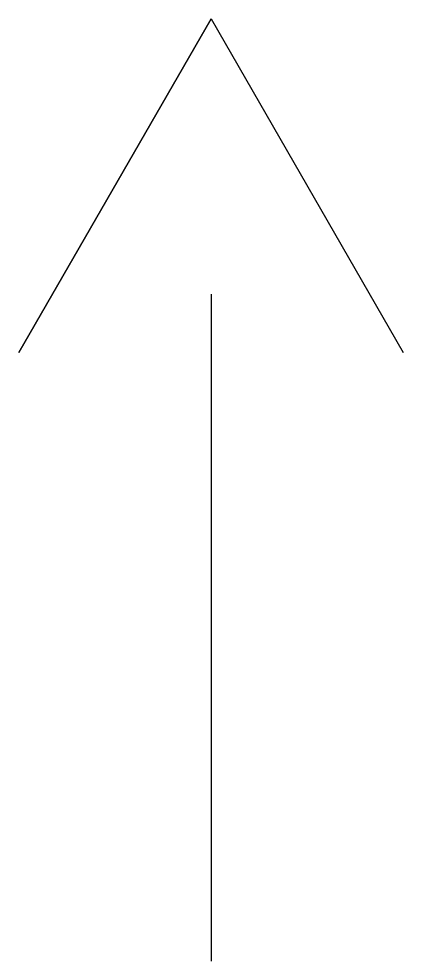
# Model space of a CAD drawing. Extents: x -1.07 to 1.07, y 0 to 5.25.
import ezdxf

# ---------------------------------------------------------------- set-up
doc = ezdxf.new("R2010")
doc.units = 0
doc.header["$LTSCALE"] = 0.2

msp = doc.modelspace()

# ---------------------------------------------------------------- linework, layer by layer
for p, q in [((0, 5.2459), (-1.0709, 3.3882)), ((0, 5.2459), (1.0709, 3.3882)), ((0, 3.7127), (0, 0))]:
    msp.add_line(p, q)
at = {"flags": 128}
msp.add_lwpolyline([(-1.0709, 3.3882), (0, 5.2459), (1.0709, 3.3882)], dxfattribs=at)

doc.saveas('drawing.dxf')
